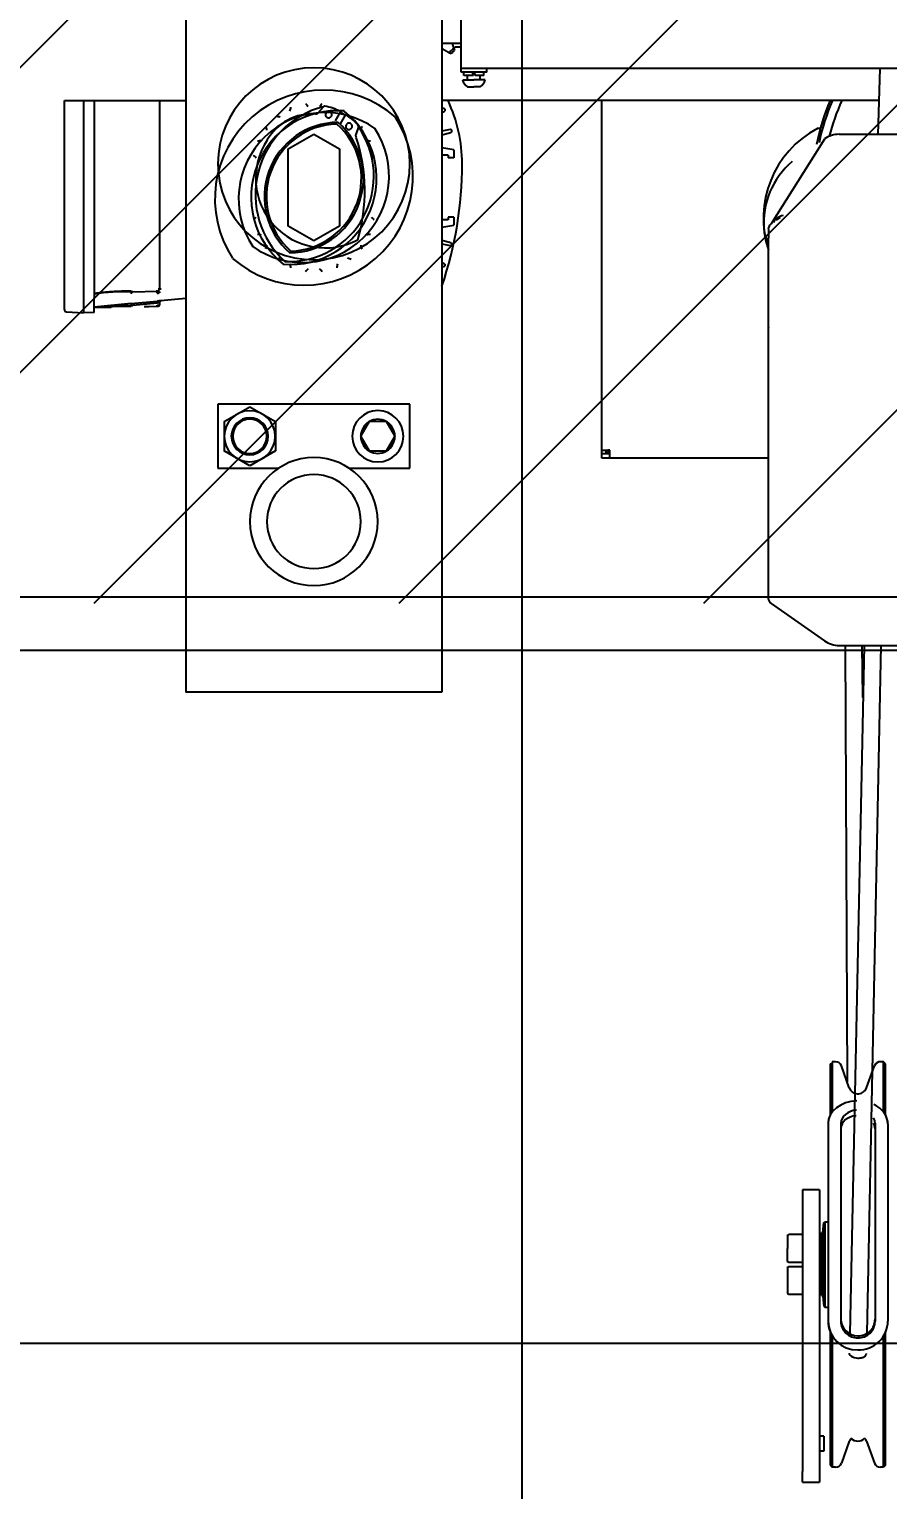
# Model space of a CAD drawing. Extents: x 220580 to 2027826, y -309201 to 71987.
# Drawn here: x 298610 to 299242, y -216207 to -215131 of the extents above; entities that cross this region are included whole.
import ezdxf

# ---------------------------------------------------------------- set-up
doc = ezdxf.new("R2010")
doc.units = 0
doc.linetypes.add('__DASH', pattern=[0.35, 0.25, -0.1])
doc.linetypes.add('DOTE', pattern=[2.42, 2, -0.2, 0.02, -0.2])
for name, color, linetype in [('A-AXIS-DOTE', 14, 'DOTE'), ('A-HATCH-1', 252, 'Continuous'), ('A-LIN-V', 9, 'Continuous'), ('EWHS5T6M-1', 7, 'Continuous'), ('EWHS5T6M-2', 7, 'Continuous'), ('EWHS5T6M-3', 7, 'Continuous'), ('FHSGH10105-主梁-06', 7, 'Continuous'), ('零件1^葫芦小车', 7, 'Continuous')]:
    doc.layers.add(name, color=color, linetype=linetype)
doc.styles.add('_TCH_DIM_T3', font='SIMPLEX', dxfattribs={"width": 0.705882, "bigfont": 'GBCBIG'})
doc.dimstyles.new('_TCH_ARCH&&100', dxfattribs={"dimtxt": 297.5, "dimasz": 100, "dimexe": 100, "dimexo": 100, "dimgap": 126.25, "dimtad": 1, "dimdec": 0, "dimzin": 0, "dimdsep": 46, "dimtxsty": '_TCH_DIM_T3', "dimblk": 'ARCHTICK', "dimcen": 0.09, "dimclrt": 7, "dimazin": 2, "dimtfac": 1, "dimtdec": 0, "dimtix": 1, "dimtmove": 2, "dimatfit": 3, "dimfxl": 0, "dimtolj": 1, "dimtzin": 0, "dimarcsym": 0})

# ---------------------------------------------------------------- blocks, each defined once
blk = doc.blocks.new('b234swerwr')
h = blk.add_hatch(color=4)
h.dxf.hatch_style = 1
edge = h.paths.add_edge_path()
edge.add_ellipse((-1568297.9, 576212.3), major_axis=(-945.6, 0), ratio=1, start_angle=428.9099, end_angle=430.7531, ccw=False)
edge.add_line((-1568638.2, 575330), (-1568643.1, 575322.5))
edge.add_line((-1568643.1, 575322.5), (-1568643.7, 575321.7))
edge.add_line((-1568643.7, 575321.7), (-1568643.7, 575321.7))
edge.add_spline(control_points=[(-1568643.7, 575321.7), (-1568644.8, 575319.9), (-1568645.9, 575318), (-1568649.9, 575311.2), (-1568652.6, 575306.1), (-1568657.4, 575296), (-1568659.5, 575291), (-1568662.3, 575283.9), (-1568663.1, 575281.6), (-1568664.6, 575277.2), (-1568665.3, 575275.1), (-1568666, 575272.8), (-1568666.1, 575272.5), (-1568666.9, 575269.9), (-1568667.4, 575268.1), (-1568668.3, 575264.7), (-1568668.7, 575263.1), (-1568669.8, 575258.7), (-1568670.6, 575256.2), (-1568672.8, 575251.1), (-1568674.1, 575248.6), (-1568677.2, 575243.8), (-1568679, 575241.5), (-1568683, 575237.3), (-1568685.1, 575235.4), (-1568689.7, 575231.9), (-1568692.1, 575230.4), (-1568697.1, 575227.8), (-1568699.7, 575226.8), (-1568704.8, 575225.1), (-1568707.4, 575224.6), (-1568712.4, 575223.8), (-1568714.9, 575223.6), (-1568718.8, 575223.6), (-1568720.4, 575223.7), (-1568723.4, 575224), (-1568725, 575224.2), (-1568728, 575224.8), (-1568729.5, 575225.1), (-1568732.5, 575226), (-1568733.9, 575226.5), (-1568736.8, 575227.6), (-1568738.2, 575228.2), (-1568740.9, 575229.6), (-1568742.2, 575230.4), (-1568744.9, 575232), (-1568746.1, 575232.9), (-1568748.6, 575234.8), (-1568749.8, 575235.8), (-1568752.1, 575238), (-1568753.2, 575239.1), (-1568755.3, 575241.5), (-1568756.3, 575242.7), (-1568758.2, 575245.4), (-1568759.1, 575246.7), (-1568760.8, 575249.6), (-1568761.6, 575251.1), (-1568763, 575254.2), (-1568763.6, 575255.8), (-1568764.7, 575259.1), (-1568765.2, 575260.7), (-1568765.9, 575264.2), (-1568766.2, 575265.9), (-1568766.6, 575269.5), (-1568766.7, 575271.3), (-1568766.7, 575275.6), (-1568766.5, 575278.4), (-1568765.8, 575282.9), (-1568765.5, 575284.4), (-1568764.6, 575287.5), (-1568764.1, 575289.1), (-1568763, 575292.2), (-1568762.3, 575293.7), (-1568760.8, 575296.7), (-1568759.9, 575298.2), (-1568758.1, 575301.1), (-1568757.2, 575302.4), (-1568755.1, 575305), (-1568754.1, 575306.2), (-1568749.3, 575311.2), (-1568745.4, 575315.3), (-1568737.6, 575323.4), (-1568733.7, 575327.9), (-1568726.3, 575337.1), (-1568722.8, 575341.8), (-1568716.2, 575351.7), (-1568713.1, 575356.8), (-1568707.3, 575367.2), (-1568704.6, 575372.6), (-1568699.9, 575383.1), (-1568697.9, 575388.3), (-1568696, 575393.6)], knot_values=[0, 0, 0, 0, 0.012094, 0.012094, 0.043169, 0.043169, 0.074245, 0.074245, 0.089782, 0.089782, 0.10532, 0.10532, 0.108005, 0.108005, 0.126597, 0.126597, 0.14519, 0.14519, 0.171955, 0.171955, 0.198721, 0.198721, 0.225486, 0.225486, 0.252251, 0.252251, 0.279017, 0.279017, 0.305782, 0.305782, 0.332547, 0.332547, 0.359313, 0.359313, 0.3769, 0.3769, 0.394487, 0.394487, 0.412074, 0.412074, 0.429662, 0.429662, 0.447249, 0.447249, 0.464836, 0.464836, 0.482423, 0.482423, 0.500011, 0.500011, 0.517598, 0.517598, 0.535185, 0.535185, 0.552772, 0.552772, 0.570359, 0.570359, 0.587947, 0.587947, 0.605534, 0.605534, 0.623121, 0.623121, 0.640708, 0.640708, 0.664579, 0.664579, 0.676514, 0.676514, 0.688449, 0.688449, 0.700384, 0.700384, 0.712319, 0.712319, 0.724254, 0.724254, 0.736189, 0.736189, 0.777684, 0.777684, 0.822741, 0.822741, 0.867798, 0.867798, 0.912855, 0.912855, 0.957912, 0.957912, 1, 1, 1, 1], degree=3, periodic=0)
edge.add_line((-1568696, 575393.6), (-1568697.4, 575392.6))
edge.add_ellipse((-1568886.5, 575458.9), major_axis=(200.3, 0), ratio=1, start_angle=340.6813, end_angle=351.3249)
edge.add_line((-1568688.4, 575428.6), (-1568690.1, 575427.4))
edge.add_spline(control_points=[(-1568690.1, 575427.4), (-1568690.1, 575427.3), (-1568690.1, 575427.3), (-1568690.2, 575427.3), (-1568690.2, 575427.3), (-1568690.2, 575427.3), (-1568690.3, 575427.4), (-1568690.3, 575427.4), (-1568690.3, 575427.5), (-1568690.3, 575427.5), (-1568690.3, 575427.6), (-1568690.3, 575427.6), (-1568690.3, 575427.7), (-1568690.3, 575427.8), (-1568690.3, 575427.9), (-1568690.3, 575428.1), (-1568690.3, 575428.3), (-1568690.3, 575428.5), (-1568690.3, 575428.6), (-1568690.2, 575428.9), (-1568690.2, 575429.2), (-1568690.1, 575429.4), (-1568690.1, 575429.7), (-1568690, 575429.9), (-1568689.9, 575430.1), (-1568689.8, 575430.2), (-1568689.8, 575430.3), (-1568689.7, 575430.4), (-1568689.7, 575430.4), (-1568689.7, 575430.5), (-1568689.6, 575430.5)], knot_values=[0, 0, 0, 0, 0.06223, 0.06223, 0.06223, 0.125059, 0.125059, 0.125059, 0.182556, 0.182556, 0.182556, 0.239933, 0.239933, 0.239933, 0.329747, 0.329747, 0.329747, 0.462371, 0.462371, 0.462371, 0.647003, 0.647003, 0.647003, 0.834607, 0.834607, 0.834607, 0.943556, 0.943556, 0.943556, 1, 1, 1, 1], degree=3, periodic=0)
edge.add_line((-1568689.6, 575430.5), (-1568688, 575431.8))
edge.add_ellipse((-1568886.5, 575458.9), major_axis=(200.3, 0), ratio=1, start_angle=352.2315, end_angle=362.5739)
edge.add_ellipse((-1568599.4, 575593.9), major_axis=(153.1, 0), ratio=1, start_angle=235.4035, end_angle=236.3361)
edge.add_ellipse((-1568599.4, 575593.9), major_axis=(153.1, 0), ratio=1, start_angle=236.3361, end_angle=236.3512)
edge.add_line((-1568684.2, 575466.4), (-1568684.2, 575467.6))
edge.add_line((-1568684.2, 575467.6), (-1568684.2, 575476.7))
edge.add_spline(control_points=[(-1568684.2, 575476.7), (-1568684.2, 575476.7), (-1568684.3, 575476.7), (-1568684.5, 575476.7), (-1568685, 575476.7), (-1568685.6, 575476.7), (-1568686.4, 575476.7), (-1568687.4, 575476.8), (-1568688.8, 575476.8), (-1568690.8, 575476.8), (-1568693.8, 575476.9), (-1568698, 575476.8), (-1568703.3, 575476.7), (-1568710, 575476.7), (-1568718.4, 575476.6), (-1568729.9, 575476.6), (-1568738.9, 575476.7), (-1568744.1, 575476.8), (-1568746.4, 575476.9), (-1568747.6, 575476.9), (-1568748.5, 575477), (-1568750.1, 575477), (-1568750.4, 575477), (-1568750.6, 575476.9)], knot_values=[0, 0, 0, 0, 0.023008, 0.046985, 0.071916, 0.097784, 0.124572, 0.144341, 0.171112, 0.217444, 0.250912, 0.29895, 0.377038, 0.419517, 0.501427, 0.62005, 0.748963, 0.803749, 0.842652, 0.866405, 0.874501, 0.907064, 1, 1, 1, 1], degree=3, periodic=0)
edge.add_spline(control_points=[(-1568750.6, 575476.9), (-1568750.7, 575476), (-1568750.8, 575475), (-1568751.4, 575469.9), (-1568752.2, 575465.7), (-1568754.6, 575455.7), (-1568756.6, 575449.9), (-1568761.7, 575438.5), (-1568764.8, 575433), (-1568772, 575422.7), (-1568776, 575417.9), (-1568784.8, 575409.2), (-1568789.5, 575405.3), (-1568800.3, 575397.9), (-1568806.5, 575393.6), (-1568817.6, 575386), (-1568822.4, 575382.2), (-1568831.3, 575374.2), (-1568835.3, 575370), (-1568842.9, 575361.2), (-1568846.4, 575356.6), (-1568853, 575346.8), (-1568856, 575341.6), (-1568861.3, 575331), (-1568863.6, 575325.6), (-1568866.2, 575318.1), (-1568866.8, 575316.4), (-1568867.8, 575312.9), (-1568868.4, 575311.2), (-1568869.3, 575307.5), (-1568869.8, 575305.7), (-1568870.6, 575302), (-1568871, 575300.1), (-1568871.7, 575296.2), (-1568872, 575294.2), (-1568872.5, 575290.2), (-1568872.8, 575288.1), (-1568873.3, 575281.9), (-1568873.5, 575277.6), (-1568873.5, 575269.9), (-1568873.4, 575266.4), (-1568872.9, 575259.1), (-1568872.5, 575255.3), (-1568871.2, 575247.3), (-1568870.4, 575243.1), (-1568868.3, 575234.6), (-1568867, 575230.2), (-1568863.8, 575221.2), (-1568861.9, 575216.7), (-1568857.5, 575207.6), (-1568855.1, 575203), (-1568849.5, 575194), (-1568846.4, 575189.6), (-1568839.5, 575180.9), (-1568835.8, 575176.8), (-1568827.8, 575168.9), (-1568823.6, 575165.1), (-1568814.6, 575158.1), (-1568809.9, 575154.9), (-1568800.2, 575149.1), (-1568795.3, 575146.5), (-1568785.1, 575141.9), (-1568780, 575139.9), (-1568769.7, 575136.7), (-1568764.6, 575135.4), (-1568754.5, 575133.4), (-1568749.5, 575132.7), (-1568739.8, 575131.8), (-1568735, 575131.7), (-1568725.9, 575131.8), (-1568721.4, 575132), (-1568710.8, 575133.2), (-1568704.3, 575134.4), (-1568691.4, 575137.9), (-1568684.9, 575140.2), (-1568672.4, 575146), (-1568666.3, 575149.5), (-1568654.6, 575157.6), (-1568649.1, 575162.1), (-1568638.9, 575172.2), (-1568634.2, 575177.7), (-1568625.9, 575189.5), (-1568622.3, 575195.7), (-1568616.2, 575208.7), (-1568613.7, 575215.5), (-1568610, 575229.1), (-1568608.7, 575236), (-1568607.6, 575247.7), (-1568607.5, 575252.5), (-1568607.7, 575261.9), (-1568608.1, 575266.5), (-1568608.8, 575271.7), (-1568608.9, 575272.6), (-1568609.3, 575275.9), (-1568609.6, 575278.5), (-1568610, 575283.3), (-1568610.2, 575285.5), (-1568610.5, 575291.8), (-1568610.6, 575295.5), (-1568610.6, 575302.3), (-1568610.6, 575305.6), (-1568610.3, 575312.2), (-1568610, 575315.7), (-1568609.6, 575319.5)], knot_values=[0, 0, 0, 0, 0.005894, 0.005894, 0.030053, 0.030053, 0.064391, 0.064391, 0.098729, 0.098729, 0.133067, 0.133067, 0.167406, 0.167406, 0.20826, 0.20826, 0.244777, 0.244777, 0.281295, 0.281295, 0.317812, 0.317812, 0.354329, 0.354329, 0.387959, 0.387959, 0.397632, 0.397632, 0.407305, 0.407305, 0.416978, 0.416978, 0.426651, 0.426651, 0.436324, 0.436324, 0.445997, 0.445997, 0.465343, 0.465343, 0.479597, 0.479597, 0.493851, 0.493851, 0.508105, 0.508105, 0.522359, 0.522359, 0.536613, 0.536613, 0.550867, 0.550867, 0.565121, 0.565121, 0.579374, 0.579374, 0.593628, 0.593628, 0.607882, 0.607882, 0.622136, 0.622136, 0.63639, 0.63639, 0.650644, 0.650644, 0.664898, 0.664898, 0.679151, 0.679151, 0.693405, 0.693405, 0.715098, 0.715098, 0.73679, 0.73679, 0.758483, 0.758483, 0.780175, 0.780175, 0.801868, 0.801868, 0.82356, 0.82356, 0.845252, 0.845252, 0.866945, 0.866945, 0.882014, 0.882014, 0.897082, 0.897082, 0.899258, 0.899258, 0.911851, 0.911851, 0.924444, 0.924444, 0.949629, 0.949629, 0.974815, 0.974815, 1, 1, 1, 1], degree=3, periodic=0)
h.paths.add_polyline_path([(-1568643.7, 575321.7), (-1568643.1, 575322.5), (-1568643.1, 575321.7), (-1568643.7, 575321.7)], flags=16)
at = {"layer": 'A-HATCH-1'}
h = blk.add_hatch(dxfattribs=at)
h.set_pattern_fill('ANSI31', color=4, scale=100)
h.set_pattern_definition([(45, (174105, -2000), (-112.253202, 112.253202), [])])
h.paths.add_polyline_path([(-1570355.4, 576982.5), (-1562570.6, 576982.5), (-1562570.6, 576107.5), (-1570355.4, 576107.5)])
at = {"color": 4}
for p, q in [((-1569417.9, 576477.5), (-1569328.5, 576477.5)), ((-1568853.9, 575768.1), (-1568852.4, 575768.1)), ((-1568834.2, 575746.2), (-1568832.8, 575746.2)), ((-1568859.4, 575644), (-1568858.7, 575651.1)), ((-1568858.7, 575651.1), (-1568857.9, 575651.8)), ((-1568860.2, 575643.2), (-1568861.8, 575643.2)), ((-1568860.2, 575597.6), (-1568859.4, 575596.8)), ((-1568859.4, 575596.8), (-1568858.7, 575589.8)), ((-1568858.7, 575589.8), (-1568857.9, 575589))]:
    blk.add_line(p, q, dxfattribs=at)
at = {"layer": 'EWHS5T6M-1', "color": 4, "linetype": 'Continuous'}
for p, q in [((-1569417.9, 576332.3), (-1569417.9, 576477.5)), ((-1569417.9, 576332.3), (-1569417.9, 576477.5)), ((-1569403.8, 576477.5), (-1569403.8, 576332.3)), ((-1569395.9, 576477.5), (-1569395.9, 576332.3)), ((-1569348, 576477.5), (-1569348, 576338.7)), ((-1569328.5, 576477.5), (-1569328.5, 576041.8)), ((-1569139.9, 576477.5), (-1569139.9, 576041.8)), ((-1569139, 576471.6), (-1569139.9, 576471.2)), ((-1569022.1, 576220.1), (-1569022.1, 576477.5)), ((-1569022.1, 576214.2), (-1569022.1, 576477.5)), ((-1569139.9, 576468.8), (-1569138.2, 576469.6)), ((-1569253.1, 576441.9), (-1569234.2, 576452.7)), ((-1569234.2, 576452.7), (-1569215.4, 576441.9)), ((-1569133.8, 576456.2), (-1569139.9, 576454.9)), ((-1569139.9, 576452.3), (-1569133.3, 576454.1)), ((-1568861.3, 576457.1), (-1568863.4, 576457.1)), ((-1569253.1, 576385.1), (-1569253.1, 576441.9)), ((-1569215.4, 576441.9), (-1569215.4, 576385.1)), ((-1569131.2, 576441.2), (-1569139.9, 576442.8)), ((-1569131.2, 576441.2), (-1569131.2, 576435.3)), ((-1569135.2, 576437.3), (-1569139.9, 576437.3)), ((-1569135.2, 576437.3), (-1569135.2, 576435.3)), ((-1569131.2, 576435.3), (-1569135.2, 576435.3)), ((-1569135.2, 576389.6), (-1569139.9, 576389.6)), ((-1569139.9, 576384.2), (-1569131.2, 576385.7)), ((-1569131.2, 576391.6), (-1569135.2, 576391.6)), ((-1569135.2, 576391.6), (-1569135.2, 576389.6)), ((-1569131.2, 576391.6), (-1569131.2, 576385.7)), ((-1569234.2, 576374.2), (-1569253.1, 576385.1)), ((-1569215.4, 576385.1), (-1569234.2, 576374.2)), ((-1569133.3, 576372.9), (-1569139.9, 576374.6)), ((-1569139.9, 576372), (-1569133.8, 576370.7)), ((-1569138.2, 576357.4), (-1569139.9, 576358.2)), ((-1569139.9, 576355.7), (-1569139, 576355.3)), ((-1569417.9, 576323.6), (-1569417.9, 576332.3)), ((-1569417.9, 576323.6), (-1569417.9, 576332.3)), ((-1569403.8, 576332.3), (-1569403.8, 576321.3)), ((-1569395.9, 576321.5), (-1569395.9, 576332.3)), ((-1569367.5, 576336.8), (-1569368.7, 576336.8)), ((-1569367.5, 576336.8), (-1569349.5, 576337.1)), ((-1569348, 576338.7), (-1569348.8, 576338.7)), ((-1569328.5, 576331.9), (-1569347.2, 576330.1)), ((-1569328.5, 576331.9), (-1569347.2, 576330.1)), ((-1569139.9, 576340.9), (-1569139.9, 576041.8)), ((-1569416.4, 576322), (-1569403.8, 576321.3)), ((-1569416.4, 576322), (-1569403.8, 576321.3)), ((-1569416.4, 576322), (-1569403.8, 576321.3)), ((-1569416.4, 576322), (-1569403.8, 576321.3)), ((-1569395.9, 576321.5), (-1569403.8, 576321.3)), ((-1569395.9, 576321.5), (-1569403.8, 576321.3)), ((-1569395.9, 576321.5), (-1569403.8, 576321.3)), ((-1569395.9, 576321.5), (-1569403.8, 576321.3)), ((-1569403.8, 576321.3), (-1569403.8, 576321.3)), ((-1569403.8, 576321.3), (-1569403.8, 576321.3)), ((-1569395.9, 576325.4), (-1569368.8, 576328)), ((-1569368.8, 576328), (-1569395.9, 576325.4)), ((-1569395.9, 576325.4), (-1569368.8, 576328)), ((-1569368.8, 576328), (-1569395.9, 576325.4)), ((-1569368.7, 576326.5), (-1569395.9, 576325.3)), ((-1569368.7, 576325.8), (-1569395.9, 576325.3)), ((-1569395.9, 576325.3), (-1569383.6, 576325.5)), ((-1569395.9, 576321.5), (-1569395.9, 576325.4)), ((-1569395.9, 576321.5), (-1569395.9, 576321.5)), ((-1569395.9, 576321.5), (-1569395.9, 576321.5)), ((-1569368.8, 576328), (-1569349.7, 576329.9)), ((-1569368.8, 576328), (-1569349.7, 576329.9)), ((-1569368.7, 576326.5), (-1569367.5, 576326.6)), ((-1569349.5, 576328.4), (-1569367.5, 576326.6)), ((-1569359.2, 576325.9), (-1569355.8, 576326)), ((-1569359, 576325.9), (-1569349.5, 576326.1)), ((-1569358.9, 576325.9), (-1569355.8, 576326)), ((-1569349.5, 576326.1), (-1569348.8, 576326.1)), ((-1569348.8, 576326.1), (-1569349.5, 576326.1)), ((-1569348.8, 576326.1), (-1569348.8, 576326.1)), ((-1569348, 576328.6), (-1569348, 576326.9)), ((-1569347.2, 576330.1), (-1569346.6, 576330.2)), ((-1569347.2, 576330.1), (-1569346.6, 576330.2)), ((-1569346.6, 576330.2), (-1569346.6, 576330.2)), ((-1569346.6, 576330.2), (-1569346.6, 576330.2)), ((-1569022.1, 576220.1), (-1569017.8, 576220.1)), ((-1569022.1, 576217.4), (-1569022.1, 576220.1)), ((-1569018.9, 576217.4), (-1569022.1, 576217.4)), ((-1569022.1, 576214.2), (-1569022.1, 576217.4)), ((-1569016.2, 576217.4), (-1569022.1, 576217.4)), ((-1569016.2, 576214.2), (-1569022.1, 576214.2)), ((-1568899.5, 576214.2), (-1569022.1, 576214.2)), ((-1569018.9, 576217.4), (-1569018.9, 576220.1)), ((-1569017.8, 576218.5), (-1569016.2, 576220.1)), ((-1569016.2, 576220.1), (-1569017.8, 576220.1)), ((-1569017.8, 576218.5), (-1569016.2, 576220.1)), ((-1569016.2, 576218.5), (-1569016.2, 576220.1)), ((-1569016.2, 576214.2), (-1569016.2, 576218.5)), ((-1568899.5, 576214.2), (-1569016.2, 576214.2))]:
    blk.add_line(p, q, dxfattribs=at)
for centre, radius, start, end in [((-1569138.6, 576470.6), 1.1, 294, 111), ((-1569234.2, 576431), 109.2, 0, 25.2123), ((-1569234.2, 576431), 109.2, 0, 25.2123), ((-1568717.2, 576417.8), 149.3, 156.4218, 169.4409), ((-1568717.2, 576417.8), 147.7, 156.1555, 168.8159), ((-1568717.2, 576417.8), 141.4, 155.025, 166.3526), ((-1569133.6, 576455.1), 1.1, 285, 102), ((-1568828.1, 576390.7), 75.1, 117.9932, 198.107), ((-1569401.5, 576430.5), 276.5, 341.0864, 0.1016), ((-1569401.5, 576430.5), 276.5, 341.0864, 0.1016), ((-1568844.2, 576387.6), 58.7, 129.9308, 184.7331), ((-1568886.9, 576382.8), 10.2, 99.7951, 150.2049), ((-1568886.9, 576382.8), 9.43, 113.5764, 136.4236), ((-1568886.9, 576382.8), 15.7, 180, 216.8699), ((-1569133.6, 576371.8), 1.1, 258, 75), ((-1569138.6, 576356.4), 1.1, 249, 66), ((-1569371.8, 576172.2), 164.6, 88.9316, 98.4327), ((-1569349.7, 576339.3), 3.54, 270.8312, 315.6256), ((-1569349.6, 576338.7), 1.57, 271, 360), ((-1569360.6, 576337.5), 11.1, 357.9665, 2.0335), ((-1569349.6, 576338.7), 1.58, 271.1283, 323.2776), ((-1569349.6, 576338.7), 1.57, 323.406, 0), ((-1569347.3, 574900.5), 1438.1, 89.9717, 90.0283), ((-1569416.4, 576323.6), 1.57, 180, 267), ((-1569416.4, 576323.6), 1.57, 180, 267), ((-1569416.4, 576323.6), 1.57, 180, 267), ((-1569416.4, 576323.6), 1.57, 180, 267), ((-1569348.9, 576328.8), 19.9, 182.2919, 186.6359), ((-1569346.3, 576302.2), 27.9, 91.7594, 96.8764), ((-1569346.3, 576302.2), 27.9, 91.7594, 96.8764), ((-1569320.2, 576331.7), 29.6, 183.553, 186.5575), ((-1569347.5, 576317.8), 10.8, 94.3758, 101.0144), ((-1569360.8, 576326.5), 11.3, 358.0016, 1.9984), ((-1569348.8, 576326.9), 0.784, 270.847, 0.153), ((-1569348.8, 576326.9), 0.784, 270.8571, 0.1429), ((-1569346.4, 576328.6), 1.57, 95.5066, 179.9933), ((-1569346.4, 576328.6), 1.57, 95.5, 180), ((-1569281.4, 576230.3), 12.6, 0, 180), ((-1569281.4, 576230.3), 12.6, 180, 0), ((-1569234.2, 576167.5), 47.1, 90, 270), ((-1569234.2, 576167.5), 47.1, 270, 90), ((-1569234.2, 576167.5), 34.6, 90, 270), ((-1569234.2, 576167.5), 34.6, 270, 90)]:
    blk.add_arc(centre, radius, start, end, dxfattribs=at)
for points, degree, knots in [([(-1569395.9, 576335.5), (-1569395.5, 576335.6), (-1569395.1, 576335.7), (-1569392.7, 576336.1), (-1569388.6, 576336.5), (-1569384.5, 576336.9), (-1569379.1, 576337.2), (-1569374.1, 576337.4), (-1569368.7, 576337.5)], 2, [0.1931582, 0.1931582, 0.1931582, 0.25, 0.25, 0.5, 0.5, 0.75, 0.75, 1, 1, 1]), ([(-1569368.7, 576336.8), (-1569368.7, 576336.7), (-1569368.8, 576336.6), (-1569368.8, 576336), (-1569368.8, 576335.6), (-1569368.8, 576335.2)], 3, [0, 0, 0, 0, 0.5, 0.5, 1, 1, 1, 1]), ([(-1569349.7, 576335.7), (-1569349.7, 576336.1), (-1569349.7, 576336.4), (-1569349.6, 576336.9), (-1569349.6, 576337.1), (-1569349.5, 576337.1)], 3, [0, 0, 0, 0, 0.5, 0.5, 1, 1, 1, 1]), ([(-1569349.5, 576326.9), (-1569349.1, 576326.9), (-1569348.7, 576326.9), (-1569348.2, 576326.9), (-1569348, 576326.9), (-1569348, 576326.9)], 3, [0, 0, 0, 0, 0.5, 0.5, 1, 1, 1, 1]), ([(-1569348.3, 576328.5), (-1569348.3, 576328.9), (-1569348.2, 576329.3), (-1569347.8, 576329.9), (-1569347.5, 576330.1), (-1569347.2, 576330.1)], 3, [0, 0, 0, 0, 0.497, 0.497, 1, 1, 1, 1]), ([(-1569018.9, 576217.4), (-1569018.9, 576217.6), (-1569018.8, 576217.8), (-1569018.4, 576218.1), (-1569018.1, 576218.3), (-1569017.8, 576218.5)], 3, [0, 0, 0, 0, 0.5, 0.5, 1, 1, 1, 1]), ([(-1569017.8, 576218.5), (-1569018, 576218.2), (-1569018.2, 576217.9), (-1569018.5, 576217.5), (-1569018.7, 576217.4), (-1569018.9, 576217.4)], 3, [0, 0, 0, 0, 0.5, 0.5, 1, 1, 1, 1])]:
    blk.add_open_spline(points, degree=degree, knots=knots, dxfattribs=at)
at = {"layer": 'EWHS5T6M-2', "color": 4, "linetype": 'Continuous'}
for p, q in [((-1568853.9, 575768.1), (-1568853.9, 575730.3)), ((-1568853.9, 575768.1), (-1568853.9, 575730.3)), ((-1568850.1, 575769.7), (-1568852.4, 575769.7)), ((-1568852.4, 575769.7), (-1568852.4, 575732.7)), ((-1568850.1, 575769.7), (-1568852.4, 575769.7)), ((-1568852.4, 575769.7), (-1568852.4, 575768.1)), ((-1568839.9, 575750.6), (-1568845.7, 575766.6)), ((-1568839.9, 575750.6), (-1568845.7, 575766.6)), ((-1568827.2, 575750.6), (-1568821.3, 575766.6)), ((-1568814.7, 575769.7), (-1568816.9, 575769.7)), ((-1568814.7, 575769.7), (-1568816.9, 575769.7)), ((-1568814.7, 575732.7), (-1568814.7, 575769.7)), ((-1568813.1, 575768.1), (-1568814.7, 575769.7)), ((-1568813.1, 575768.1), (-1568814.7, 575769.7)), ((-1568813.1, 575730.3), (-1568813.1, 575768.1)), ((-1568813.1, 575730.3), (-1568813.1, 575768.1)), ((-1568855.5, 575724), (-1568855.5, 575655.3)), ((-1568855.5, 575724), (-1568855.5, 575655.3)), ((-1568846.1, 575724.4), (-1568846.1, 575655.4)), ((-1568820.9, 575724.4), (-1568820.9, 575655.4)), ((-1568811.5, 575724), (-1568811.5, 575655.3)), ((-1568811.5, 575724), (-1568811.5, 575655.3)), ((-1568861.8, 575675.4), (-1568874.4, 575675.4)), ((-1568874.4, 575675.4), (-1568874.4, 575620.4)), ((-1568861.8, 575675.4), (-1568874.4, 575675.4)), ((-1568874.4, 575675.4), (-1568874.4, 575620.4)), ((-1568861.8, 575675.4), (-1568861.8, 575620.4)), ((-1568861.8, 575675.4), (-1568861.8, 575643.2)), ((-1568855.5, 575655.3), (-1568855.5, 575578.7)), ((-1568855.5, 575655.3), (-1568855.5, 575578.7)), ((-1568846.1, 575655.4), (-1568846.1, 575578.5)), ((-1568820.9, 575655.4), (-1568820.9, 575578.5)), ((-1568811.5, 575655.3), (-1568811.5, 575578.7)), ((-1568811.5, 575655.3), (-1568811.5, 575578.7)), ((-1568860.2, 575643.2), (-1568859.4, 575644)), ((-1568860.2, 575643.2), (-1568859.4, 575644)), ((-1568859.4, 575596.8), (-1568859.4, 575644)), ((-1568858.7, 575651.1), (-1568858.7, 575589.8)), ((-1568857.9, 575651.8), (-1568855.5, 575651.8)), ((-1568857.9, 575651.8), (-1568857.9, 575589)), ((-1568857.9, 575651.8), (-1568855.5, 575651.8)), ((-1568885.5, 575641.2), (-1568885.5, 575632.2)), ((-1568885.5, 575641.2), (-1568885.5, 575632.2)), ((-1568885.5, 575637.6), (-1568885.5, 575637.6)), ((-1568885.5, 575637.6), (-1568885.5, 575637.6)), ((-1568874.4, 575642.4), (-1568884.3, 575642.4)), ((-1568874.4, 575642.4), (-1568884.3, 575642.4)), ((-1568860.2, 575638.5), (-1568861.8, 575638.5)), ((-1568860.2, 575597.6), (-1568860.2, 575643.2)), ((-1568885.5, 575623.2), (-1568885.5, 575632.2)), ((-1568885.5, 575623.2), (-1568885.5, 575632.2)), ((-1568884.3, 575622), (-1568874.4, 575622)), ((-1568884.3, 575622), (-1568874.4, 575622)), ((-1568861.8, 575625.9), (-1568860.2, 575625.9)), ((-1568885.5, 575617.6), (-1568885.5, 575599.7)), ((-1568885.5, 575617.6), (-1568885.5, 575599.7)), ((-1568874.4, 575618.8), (-1568884.3, 575618.8)), ((-1568874.4, 575618.8), (-1568884.3, 575618.8)), ((-1568874.4, 575620.4), (-1568874.4, 575475.5)), ((-1568874.4, 575620.4), (-1568874.4, 575475.5)), ((-1568861.8, 575620.4), (-1568861.8, 575475.5)), ((-1568860.2, 575614.9), (-1568861.8, 575614.9)), ((-1568860.2, 575602.3), (-1568861.8, 575602.3)), ((-1568861.8, 575602.3), (-1568861.8, 575493.9)), ((-1568860.2, 575602.3), (-1568861.8, 575602.3)), ((-1568860.2, 575597.6), (-1568860.2, 575602.3)), ((-1568874.4, 575598.4), (-1568884.3, 575598.4)), ((-1568874.4, 575598.4), (-1568884.3, 575598.4)), ((-1568857.9, 575589), (-1568855.5, 575589)), ((-1568857.9, 575589), (-1568855.5, 575589)), ((-1568853.9, 575570.8), (-1568853.9, 575472.7)), ((-1568853.9, 575570.8), (-1568853.9, 575472.7)), ((-1568813.1, 575472.7), (-1568813.1, 575570.8)), ((-1568813.1, 575472.7), (-1568813.1, 575570.8)), ((-1568852.4, 575567.8), (-1568852.4, 575471.1)), ((-1568814.7, 575471.1), (-1568814.7, 575567.8)), ((-1568858.7, 575493.9), (-1568861.8, 575493.9)), ((-1568858.7, 575493.9), (-1568861.8, 575493.9)), ((-1568858.7, 575493.9), (-1568858.7, 575482.9)), ((-1568858.7, 575493.9), (-1568858.7, 575482.9)), ((-1568858.7, 575482.9), (-1568861.8, 575482.9)), ((-1568861.8, 575482.9), (-1568861.8, 575475.5)), ((-1568858.7, 575482.9), (-1568861.8, 575482.9)), ((-1568839.9, 575490.2), (-1568845.7, 575474.2)), ((-1568839.9, 575490.2), (-1568845.7, 575474.2)), ((-1568827.2, 575490.2), (-1568821.3, 575474.2)), ((-1568827.2, 575490.2), (-1568821.3, 575474.2)), ((-1568874.4, 575475.5), (-1568874.4, 575468)), ((-1568874.4, 575475.5), (-1568874.4, 575468)), ((-1568861.8, 575475.5), (-1568861.8, 575468)), ((-1568861.8, 575475.5), (-1568861.8, 575468)), ((-1568853.9, 575472.7), (-1568852.4, 575471.1)), ((-1568853.9, 575472.7), (-1568852.4, 575471.1)), ((-1568850.1, 575471.1), (-1568852.4, 575471.1)), ((-1568850.1, 575471.1), (-1568852.4, 575471.1)), ((-1568814.7, 575471.1), (-1568816.9, 575471.1)), ((-1568814.7, 575471.1), (-1568816.9, 575471.1)), ((-1568813.1, 575472.7), (-1568814.7, 575471.1)), ((-1568813.1, 575472.7), (-1568814.7, 575471.1)), ((-1568874.4, 575460.1), (-1568874.4, 575468)), ((-1568874.4, 575460.1), (-1568874.4, 575468)), ((-1568861.8, 575468), (-1568861.8, 575460.1)), ((-1568861.8, 575468), (-1568861.8, 575460.1)), ((-1568874.4, 575460.1), (-1568861.8, 575460.1)), ((-1568874.4, 575460.1), (-1568861.8, 575460.1))]:
    blk.add_line(p, q, dxfattribs=at)
for centre, radius, start, end in [((-1568850.1, 575765), 4.71, 20, 90), ((-1568850.1, 575765), 4.71, 20, 90), ((-1568816.9, 575765), 4.71, 90, 160), ((-1568816.9, 575765), 4.71, 90, 148.6539), ((-1568833.5, 575752.9), 6.76, 200, 264.2387), ((-1568833.5, 575752.9), 6.76, 200, 264.2387), ((-1568833.5, 575752.9), 6.76, 275.7613, 340), ((-1568884.3, 575641.2), 1.26, 90, 180), ((-1568884.3, 575641.2), 1.26, 90, 180), ((-1568884.3, 575623.2), 1.26, 180, 270), ((-1568884.3, 575623.2), 1.26, 180, 270), ((-1568884.3, 575617.6), 1.26, 90, 180), ((-1568884.3, 575617.6), 1.26, 90, 180), ((-1568884.3, 575599.7), 1.26, 180, 270), ((-1568884.3, 575599.7), 1.26, 180, 270), ((-1568833.5, 575487.9), 6.76, 136.321, 160), ((-1568833.5, 575487.9), 6.76, 136.321, 160), ((-1568833.5, 575487.9), 6.76, 20, 43.2475), ((-1568833.5, 575487.9), 6.76, 20, 43.2475), ((-1568850.1, 575475.8), 4.71, 270, 340), ((-1568850.1, 575475.8), 4.71, 270, 340), ((-1568816.9, 575475.8), 4.71, 200, 270), ((-1568816.9, 575475.8), 4.71, 200, 270)]:
    blk.add_arc(centre, radius, start, end, dxfattribs=at)
for centre, major_axis, ratio, start_param, end_param in [((-1568833.5, 575724), (-22, 0), 0.766044, 4.750321, 6.283185), ((-1568833.5, 575724), (-22, 0), 0.766044, 5.902934, 6.283185), ((-1568833.5, 575724.4), (-12.6, 0), 0.766044, 4.794698, 6.283185), ((-1568833.5, 575720.4), (-12.6, 0), 0.766044, 4.819633, 6.283185), ((-1568833.5, 575724), (-22, 0), 0.766044, 3.141593, 4.150051), ((-1568833.5, 575724), (-22, 0), 0.766044, 3.141593, 3.521844), ((-1568833.5, 575720.4), (-12.6, 0), 0.766044, 3.141593, 3.590007), ((-1568833.5, 575724.4), (-12.6, 0), 0.766044, 3.141593, 3.568788), ((-1568833.5, 575578.7), (-22, 0), 0.965926, 0, 1.570796), ((-1568833.5, 575578.7), (-22, 0), 0.965926, 0, 0.380251), ((-1568833.5, 575580.1), (-12.6, 0), 0.965926, 0, 1.570796), ((-1568833.5, 575580.1), (-12.6, 0), 0.965926, 1.570796, 3.141593), ((-1568833.5, 575578.7), (-22, 0), 0.965926, 1.570796, 3.141593), ((-1568833.5, 575578.7), (-22, 0), 0.965926, 2.761341, 3.141593), ((-1568833.5, 575578.5), (-12.6, 0), 0.965926, 6.283185, 7.853982), ((-1568833.5, 575578.5), (-12.6, 0), 0.965926, 1.570796, 3.141593)]:
    blk.add_ellipse(centre, major_axis=major_axis, ratio=ratio, start_param=start_param, end_param=end_param, dxfattribs=at)
blk.add_open_spline([(-1568750.6, 575476.9), (-1568750.7, 575476), (-1568750.8, 575475), (-1568751.4, 575469.9), (-1568752.2, 575465.7), (-1568754.6, 575455.7), (-1568756.6, 575449.9), (-1568761.7, 575438.5), (-1568764.8, 575433), (-1568772, 575422.7), (-1568776, 575417.9), (-1568784.8, 575409.2), (-1568789.5, 575405.3), (-1568800.3, 575397.9), (-1568806.5, 575393.6), (-1568817.6, 575386), (-1568822.4, 575382.2), (-1568831.3, 575374.2), (-1568835.3, 575370), (-1568842.9, 575361.2), (-1568846.4, 575356.6), (-1568853, 575346.8), (-1568856, 575341.6), (-1568861.3, 575331), (-1568863.6, 575325.6), (-1568866.2, 575318.1), (-1568866.8, 575316.4), (-1568867.8, 575312.9), (-1568868.4, 575311.2), (-1568869.3, 575307.5), (-1568869.8, 575305.7), (-1568870.6, 575302), (-1568871, 575300.1), (-1568871.7, 575296.2), (-1568872, 575294.2), (-1568872.5, 575290.2), (-1568872.8, 575288.1), (-1568873.3, 575281.9), (-1568873.5, 575277.6), (-1568873.5, 575269.9), (-1568873.4, 575266.4), (-1568872.9, 575259.1), (-1568872.5, 575255.3), (-1568871.2, 575247.3), (-1568870.4, 575243.1), (-1568868.3, 575234.6), (-1568867, 575230.2), (-1568863.8, 575221.2), (-1568861.9, 575216.7), (-1568857.5, 575207.6), (-1568855.1, 575203), (-1568849.5, 575194), (-1568846.4, 575189.6), (-1568839.5, 575180.9), (-1568835.8, 575176.8), (-1568827.8, 575168.9), (-1568823.6, 575165.1), (-1568814.6, 575158.1), (-1568809.9, 575154.9), (-1568800.2, 575149.1), (-1568795.3, 575146.5), (-1568785.1, 575141.9), (-1568780, 575139.9), (-1568769.7, 575136.7), (-1568764.6, 575135.4), (-1568754.5, 575133.4), (-1568749.5, 575132.7), (-1568739.8, 575131.8), (-1568735, 575131.7), (-1568725.9, 575131.8), (-1568721.4, 575132), (-1568710.8, 575133.2), (-1568704.3, 575134.4), (-1568691.4, 575137.9), (-1568684.9, 575140.2), (-1568672.4, 575146), (-1568666.3, 575149.5), (-1568654.6, 575157.6), (-1568649.1, 575162.1), (-1568638.9, 575172.2), (-1568634.2, 575177.7), (-1568625.9, 575189.5), (-1568622.3, 575195.7), (-1568616.2, 575208.7), (-1568613.7, 575215.5), (-1568610, 575229.1), (-1568608.7, 575236), (-1568607.6, 575247.7), (-1568607.5, 575252.5), (-1568607.7, 575261.9), (-1568608.1, 575266.5), (-1568608.8, 575271.7), (-1568608.9, 575272.6), (-1568609.3, 575275.9), (-1568609.6, 575278.5), (-1568610, 575283.3), (-1568610.2, 575285.5), (-1568610.5, 575291.8), (-1568610.6, 575295.5), (-1568610.6, 575302.3), (-1568610.6, 575305.6), (-1568610.3, 575312.2), (-1568610, 575315.7), (-1568609.6, 575319.5)], degree=3, knots=[0, 0, 0, 0, 0.005894, 0.005894, 0.030053, 0.030053, 0.064391, 0.064391, 0.098729, 0.098729, 0.133067, 0.133067, 0.167406, 0.167406, 0.20826, 0.20826, 0.244777, 0.244777, 0.281295, 0.281295, 0.317812, 0.317812, 0.354329, 0.354329, 0.387959, 0.387959, 0.397632, 0.397632, 0.407305, 0.407305, 0.416978, 0.416978, 0.426651, 0.426651, 0.436324, 0.436324, 0.445997, 0.445997, 0.465343, 0.465343, 0.479597, 0.479597, 0.493851, 0.493851, 0.508105, 0.508105, 0.522359, 0.522359, 0.536613, 0.536613, 0.550867, 0.550867, 0.565121, 0.565121, 0.579374, 0.579374, 0.593628, 0.593628, 0.607882, 0.607882, 0.622136, 0.622136, 0.63639, 0.63639, 0.650644, 0.650644, 0.664898, 0.664898, 0.679151, 0.679151, 0.693405, 0.693405, 0.715098, 0.715098, 0.73679, 0.73679, 0.758483, 0.758483, 0.780175, 0.780175, 0.801868, 0.801868, 0.82356, 0.82356, 0.845252, 0.845252, 0.866945, 0.866945, 0.882014, 0.882014, 0.897082, 0.897082, 0.899258, 0.899258, 0.911851, 0.911851, 0.924444, 0.924444, 0.949629, 0.949629, 0.974815, 0.974815, 1, 1, 1, 1], dxfattribs=at)
blk.add_open_spline([(-1568750.6, 575476.9), (-1568750.7, 575476), (-1568750.8, 575475), (-1568751.4, 575469.9), (-1568752.2, 575465.7), (-1568754.6, 575455.7), (-1568756.6, 575449.9), (-1568761.7, 575438.5), (-1568764.8, 575433), (-1568772, 575422.7), (-1568776, 575417.9), (-1568784.8, 575409.2), (-1568789.5, 575405.3), (-1568800.3, 575397.9), (-1568806.5, 575393.6), (-1568817.6, 575386), (-1568822.4, 575382.2), (-1568831.3, 575374.2), (-1568835.3, 575370), (-1568842.9, 575361.2), (-1568846.4, 575356.6), (-1568853, 575346.8), (-1568856, 575341.6), (-1568861.3, 575331), (-1568863.6, 575325.6), (-1568866.2, 575318.1), (-1568866.8, 575316.4), (-1568867.8, 575312.9), (-1568868.4, 575311.2), (-1568869.3, 575307.5), (-1568869.8, 575305.7), (-1568870.6, 575302), (-1568871, 575300.1), (-1568871.7, 575296.2), (-1568872, 575294.2), (-1568872.5, 575290.2), (-1568872.8, 575288.1), (-1568873.3, 575281.9), (-1568873.5, 575277.6), (-1568873.5, 575269.9), (-1568873.4, 575266.4), (-1568872.9, 575259.1), (-1568872.5, 575255.3), (-1568871.2, 575247.3), (-1568870.4, 575243.1), (-1568868.3, 575234.6), (-1568867, 575230.2), (-1568863.8, 575221.2), (-1568861.9, 575216.7), (-1568857.5, 575207.6), (-1568855.1, 575203), (-1568849.5, 575194), (-1568846.4, 575189.6), (-1568839.5, 575180.9), (-1568835.8, 575176.8), (-1568827.8, 575168.9), (-1568823.6, 575165.1), (-1568814.6, 575158.1), (-1568809.9, 575154.9), (-1568800.2, 575149.1), (-1568795.3, 575146.5), (-1568785.1, 575141.9), (-1568780, 575139.9), (-1568769.7, 575136.7), (-1568764.6, 575135.4), (-1568754.5, 575133.4), (-1568749.5, 575132.7), (-1568739.8, 575131.8), (-1568735, 575131.7), (-1568725.9, 575131.8), (-1568721.4, 575132), (-1568710.8, 575133.2), (-1568704.3, 575134.4), (-1568691.4, 575137.9), (-1568684.9, 575140.2), (-1568672.4, 575146), (-1568666.3, 575149.5), (-1568654.6, 575157.6), (-1568649.1, 575162.1), (-1568638.9, 575172.2), (-1568634.2, 575177.7), (-1568625.9, 575189.5), (-1568622.3, 575195.7), (-1568616.2, 575208.7), (-1568613.7, 575215.5), (-1568610, 575229.1), (-1568608.7, 575236), (-1568607.6, 575247.7), (-1568607.5, 575252.5), (-1568607.7, 575261.9), (-1568608.1, 575266.5), (-1568608.8, 575271.7), (-1568608.9, 575272.6), (-1568609.3, 575275.9), (-1568609.6, 575278.5), (-1568610, 575283.3), (-1568610.2, 575285.5), (-1568610.5, 575291.8), (-1568610.6, 575295.5), (-1568610.6, 575302.3), (-1568610.6, 575305.6), (-1568610.3, 575312.2), (-1568610, 575315.7), (-1568609.6, 575319.5)], degree=3, knots=[0, 0, 0, 0, 0.005894, 0.005894, 0.030053, 0.030053, 0.064391, 0.064391, 0.098729, 0.098729, 0.133067, 0.133067, 0.167406, 0.167406, 0.20826, 0.20826, 0.244777, 0.244777, 0.281295, 0.281295, 0.317812, 0.317812, 0.354329, 0.354329, 0.387959, 0.387959, 0.397632, 0.397632, 0.407305, 0.407305, 0.416978, 0.416978, 0.426651, 0.426651, 0.436324, 0.436324, 0.445997, 0.445997, 0.465343, 0.465343, 0.479597, 0.479597, 0.493851, 0.493851, 0.508105, 0.508105, 0.522359, 0.522359, 0.536613, 0.536613, 0.550867, 0.550867, 0.565121, 0.565121, 0.579374, 0.579374, 0.593628, 0.593628, 0.607882, 0.607882, 0.622136, 0.622136, 0.63639, 0.63639, 0.650644, 0.650644, 0.664898, 0.664898, 0.679151, 0.679151, 0.693405, 0.693405, 0.715098, 0.715098, 0.73679, 0.73679, 0.758483, 0.758483, 0.780175, 0.780175, 0.801868, 0.801868, 0.82356, 0.82356, 0.845252, 0.845252, 0.866945, 0.866945, 0.882014, 0.882014, 0.897082, 0.897082, 0.899258, 0.899258, 0.911851, 0.911851, 0.924444, 0.924444, 0.949629, 0.949629, 0.974815, 0.974815, 1, 1, 1, 1], dxfattribs=at)
at = {"layer": 'EWHS5T6M-3', "color": 4, "linetype": 'Continuous'}
for p, q in [((-1569328.5, 576563.9), (-1569328.5, 576041.8)), ((-1569328.5, 576563.9), (-1569328.5, 576477.5)), ((-1569139.9, 576542.9), (-1569139.9, 576519.9)), ((-1569125.8, 576501.1), (-1569125.8, 576542.7)), ((-1569139.9, 576519.9), (-1569139.9, 576041.8)), ((-1569139.9, 576519.9), (-1569125.8, 576519.9)), ((-1569130.5, 576514.5), (-1569131, 576516.2)), ((-1569134.7, 576513), (-1569133.1, 576512.3)), ((-1568211.2, 576501.1), (-1569125.8, 576501.1)), ((-1569125.8, 576498.5), (-1569125.8, 576501.1)), ((-1569106.9, 576498.5), (-1569125.8, 576498.5)), ((-1569123.7, 576496), (-1569123.7, 576498.5)), ((-1569116.7, 576496), (-1569123.7, 576496)), ((-1569121.1, 576493.3), (-1569121.1, 576496)), ((-1569116.7, 576496), (-1569117.4, 576498.5)), ((-1569116.1, 576498.5), (-1569115.4, 576496)), ((-1569109.1, 576496), (-1569115.4, 576496)), ((-1569111.7, 576493.3), (-1569111.7, 576496)), ((-1569109.1, 576496), (-1569109.1, 576498.5)), ((-1569106.9, 576498.5), (-1569106.9, 576501.1)), ((-1569124.6, 576492.9), (-1569116.4, 576492.9)), ((-1569121.1, 576487.7), (-1569116.4, 576487.7)), ((-1569120, 576487.7), (-1569120, 576487.7)), ((-1569108.1, 576492.9), (-1569116.4, 576492.9)), ((-1569111.7, 576487.7), (-1569116.4, 576487.7)), ((-1569231, 576468.5), (-1569227.2, 576473)), ((-1569214.7, 576469.5), (-1569218.6, 576462.7)), ((-1569214.6, 576460.3), (-1569210.6, 576467.2)), ((-1569201.3, 576458.1), (-1569203.3, 576452.6)), ((-1568769.1, 576452.6), (-1568847.3, 576452.6)), ((-1568858.2, 576449.2), (-1568897.5, 576386.7)), ((-1568899.5, 576382.8), (-1568899.5, 576376.2)), ((-1568899.5, 576376.1), (-1568899.5, 576376.2)), ((-1568899.5, 576310.8), (-1568899.5, 576376.1)), ((-1569328.5, 576331.9), (-1569328.5, 576041.8)), ((-1569139.9, 576340.9), (-1569139.9, 576041.8)), ((-1568899.5, 576310.8), (-1568899.5, 576310.5)), ((-1568899.5, 576258.8), (-1568899.5, 576310.5)), ((-1568899.5, 576205.2), (-1568899.5, 576258.8)), ((-1569163.5, 576253.9), (-1569304.9, 576253.9)), ((-1569304.9, 576253.9), (-1569304.9, 576206.8)), ((-1569300.2, 576241.2), (-1569281.4, 576252.1)), ((-1569281.4, 576252.1), (-1569262.5, 576241.2)), ((-1569163.5, 576206.8), (-1569163.5, 576253.9)), ((-1569262.5, 576241.2), (-1569262.5, 576219.5)), ((-1569193.6, 576241.1), (-1569199.7, 576230.6)), ((-1569193.6, 576241.1), (-1569193.4, 576241.3)), ((-1569193.4, 576241.3), (-1569193.2, 576241.3)), ((-1569181, 576241.3), (-1569193.2, 576241.3)), ((-1569181, 576241.3), (-1569180.7, 576241.3)), ((-1569180.7, 576241.3), (-1569180.6, 576241.1)), ((-1569174.5, 576230.6), (-1569180.6, 576241.1)), ((-1569199.8, 576230.3), (-1569199.7, 576230.6)), ((-1569199.7, 576230.1), (-1569199.8, 576230.3)), ((-1569199.7, 576230.1), (-1569193.6, 576219.6)), ((-1569180.6, 576219.6), (-1569174.5, 576230.1)), ((-1569174.5, 576230.6), (-1569174.4, 576230.3)), ((-1569174.4, 576230.3), (-1569174.5, 576230.1)), ((-1569281.4, 576208.6), (-1569300.2, 576219.5)), ((-1569262.5, 576219.5), (-1569281.4, 576208.6)), ((-1569193.4, 576219.3), (-1569193.6, 576219.6)), ((-1569193.2, 576219.3), (-1569193.4, 576219.3)), ((-1569180.7, 576219.3), (-1569181, 576219.3)), ((-1569180.6, 576219.6), (-1569180.7, 576219.3)), ((-1568899.5, 576205.2), (-1568899.5, 576214.2)), ((-1569304.9, 576206.8), (-1569260.3, 576206.8)), ((-1569208.2, 576206.8), (-1569163.5, 576206.8)), ((-1568899.5, 576127.1), (-1568899.5, 576204.9)), ((-1568899.5, 576127.1), (-1568899.5, 576204.9)), ((-1568899.5, 576111.1), (-1568899.5, 576126.9)), ((-1568899.5, 576111.1), (-1568899.5, 576126.9)), ((-1568897.5, 576107.3), (-1568858.2, 576079.7)), ((-1568897.5, 576107.3), (-1568858.2, 576079.7)), ((-1568847.3, 576076.3), (-1568769.1, 576076.3)), ((-1568847.3, 576076.3), (-1568769.1, 576076.3)), ((-1569315.9, 576041.8), (-1569328.5, 576041.8)), ((-1569139.9, 576041.8), (-1569328.5, 576041.8)), ((-1569152.5, 576041.8), (-1569315.9, 576041.8)), ((-1569139.9, 576041.8), (-1569152.5, 576041.8))]:
    blk.add_line(p, q, dxfattribs=at)
for centre, radius, start, end in [((-1569202.8, 576595.3), 106.9, 309.6124, 312.2058), ((-1569202.8, 576595.3), 108.4, 310.0045, 311.8137), ((-1569234.2, 576431), 70.7, 0, 180), ((-1569121.5, 576493.3), 0.393, 270, 0), ((-1569111.3, 576493.3), 0.393, 180, 270), ((-1569227, 576405.2), 80.1, 48.8773, 213.1434), ((-1569116.4, 576494.7), 8.45, 192.4855, 236.0883), ((-1569116.4, 576494.7), 8.45, 303.9117, 347.5145), ((-1569210.6, 576408.4), 66.7, 104.4279, 227.6719), ((-1569258.3, 576472.6), 7.07, 336.6854, 0), ((-1569234.2, 576479), 7.07, 210.094, 233.3146), ((-1569234.2, 576479), 7.07, 306.6854, 329.906), ((-1569226.3, 576472.3), 1.1, 79.1932, 140), ((-1569234.2, 576431), 43.2, 63.1268, 79.1932), ((-1569241.4, 576421.7), 80.1, 228.8773, 33.1434), ((-1569226.1, 576405.1), 63.6, 54.6495, 213.4295), ((-1569217, 576406.6), 63.5, 85.2903, 231.2836), ((-1569215.9, 576406.7), 54.8, 90.6398, 229.0152), ((-1569235.2, 576429.3), 38.5, 86.5646, 150), ((-1569258.3, 576472.6), 7.07, 240.094, 263.3146), ((-1569251.5, 576420.3), 63.5, 265.2903, 51.2836), ((-1569252.5, 576420.2), 54.8, 270.6398, 49.0152), ((-1569232.8, 576470.1), 2.36, 266.5646, 320), ((-1569223.3, 576467.2), 2.36, 150, 330), ((-1569223.3, 576467.2), 2.36, 330, 150), ((-1569234.2, 576431), 42.6, 60, 63.173), ((-1569234.2, 576431), 42.6, 56.827, 60), ((-1569234.2, 576431), 43.2, 40.8068, 56.8732), ((-1569208.3, 576458.6), 2.36, 330, 150), ((-1569242.4, 576421.9), 63.6, 234.6495, 33.4295), ((-1569275.8, 576455), 7.07, 6.6854, 29.906), ((-1569215.7, 576406.8), 53.5, 91.7398, 228.5333), ((-1569252.9, 576421.9), 62.9, 267.6214, 35.5045), ((-1569252.7, 576420.2), 53.5, 271.7398, 48.5333), ((-1569208.3, 576458.6), 2.36, 150, 330), ((-1569201.1, 576451.8), 2.36, 160, 213.4354), ((-1569323.4, 576410.8), 126.7, 343.5939, 18.2486), ((-1569202.4, 576458.5), 1.1, 340, 40.8068), ((-1569192.6, 576455), 7.07, 150.094, 173.3146), ((-1568847.3, 576433.8), 18.9, 90, 125), ((-1569225.8, 576420.3), 51.2, 146.602, 297.8307), ((-1569275.8, 576455), 7.07, 270.094, 293.3146), ((-1569192.6, 576455), 7.07, 246.6854, 269.906), ((-1569234.2, 576431), 70.7, 180, 0), ((-1569282.3, 576431), 7.07, 36.6854, 59.906), ((-1569186.2, 576431), 7.07, 120.094, 143.3146), ((-1569282.3, 576396), 7.07, 300.094, 323.3146), ((-1569186.2, 576396), 7.07, 216.6854, 239.906), ((-1568894.8, 576382.8), 4.71, 125, 180), ((-1569275.8, 576371.9), 7.07, 66.6854, 89.906), ((-1569192.6, 576371.9), 7.07, 90.094, 113.3146), ((-1568894, 576376.1), 5.52, 178.705, 180.0001), ((-1569275.8, 576371.9), 7.07, 330.094, 353.3146), ((-1569192.6, 576371.9), 7.07, 186.6854, 209.906), ((-1569258.3, 576354.4), 7.07, 96.6854, 119.906), ((-1569258.3, 576354.4), 7.07, 0, 23.3146), ((-1569234.2, 576347.9), 7.07, 126.6854, 149.906), ((-1569234.2, 576347.9), 7.07, 30.094, 53.3146), ((-1569210.2, 576354.4), 7.07, 156.6854, 179.906), ((-1569210.2, 576354.4), 7.07, 60.094, 83.3146), ((-1568868.9, 576310.5), 30.7, 179.4504, 180.0008), ((-1569281.4, 576230.3), 18.8, 90, 270), ((-1569281.4, 576230.3), 18.8, 270, 90), ((-1569187.1, 576230.3), 18.9, 0, 180), ((-1565913.6, 576230.3), 3386.6, 179.8158, 180.1842), ((-1569281.4, 576230.3), 13.6, 90, 270), ((-1569281.4, 576230.3), 13.6, 270, 90), ((-1569187.1, 576230.3), 12.6, 121.045, 178.955), ((-1569187.1, 576230.3), 12.6, 61.045, 118.955), ((-1569187.1, 576230.3), 12.6, 1.045, 58.955), ((-1569187.1, 576230.3), 18.9, 180, 0), ((-1569187.1, 576230.3), 12.6, 181.045, 238.955), ((-1569187.1, 576230.3), 12.6, 301.045, 358.955), ((-1569187.1, 570453.8), 5765.5, 89.93952, 90.06048), ((-1569187.1, 576230.3), 12.6, 241.045, 298.955), ((-1568868.9, 576205.2), 30.7, 179.9992, 180.5496), ((-1568868.9, 576205.2), 30.7, 179.9992, 180.5496), ((-1568894, 576127.1), 5.52, 179.9999, 181.295), ((-1568894, 576127.1), 5.52, 179.9999, 181.295), ((-1568894.8, 576111.1), 4.71, 180, 235), ((-1568894.8, 576111.1), 4.71, 180, 235), ((-1568847.3, 576095.2), 18.9, 235, 270), ((-1568847.3, 576095.2), 18.9, 235, 270)]:
    blk.add_arc(centre, radius, start, end, dxfattribs=at)
blk.add_open_spline([(-1569140, 576516.2), (-1569139.7, 576516), (-1569139.5, 576515.8), (-1569137.4, 576514.4), (-1569134.7, 576513)], degree=2, knots=[0.7287121, 0.7287121, 0.7287121, 0.75, 0.75, 1, 1, 1], dxfattribs=at)
blk.add_open_spline([(-1569131, 576516.2), (-1569131.7, 576518.2), (-1569132.4, 576520)], degree=2, dxfattribs=at)
at = {"layer": 'FHSGH10105-主梁-06', "color": 4, "linetype": 'Continuous'}
for p, q in [((-1569125.8, 576516.8), (-1569130.4, 576516.8)), ((-1568818.2, 576477.5), (-1569139.9, 576477.5)), ((-1569022.1, 576477.5), (-1569135.4, 576477.5)), ((-1562824.4, 576111.8), (-1570355.4, 576111.8)), ((-1562831.1, 576072.5), (-1570355.4, 576072.5))]:
    blk.add_line(p, q, dxfattribs=at)
at = {"layer": '零件1^葫芦小车', "color": 4, "linetype": 'Continuous'}
for p, q in [((-1568817.5, 576501.1), (-1568818.9, 576452.6)), ((-1568843, 576076.3), (-1568841.4, 575754.9)), ((-1568828.9, 576076.3), (-1568839.4, 575569.4)), ((-1568830, 576037.9), (-1568830.4, 576076.3)), ((-1568826.7, 575569.9), (-1568816.3, 576076.3))]:
    blk.add_line(p, q, dxfattribs=at)
for centre, radius, start, end in [((-1568833.8, 575560.1), 8.57, 234.1412, 271.8662), ((-1568833.5, 575496.6), 6.32, 218.8546, 270.026), ((-1568833.5, 575496.6), 6.32, 218.8546, 270.026), ((-1568833.5, 575496.6), 6.32, 270.026, 320.7139), ((-1568833.5, 575496.6), 6.32, 270.026, 320.7139)]:
    blk.add_arc(centre, radius, start, end, dxfattribs=at)
for points, knots in [([(-1568838.8, 575553.1), (-1568838.8, 575553.2), (-1568838.9, 575553.3), (-1568839.1, 575553.4), (-1568839.2, 575553.5), (-1568839.3, 575553.7), (-1568839.4, 575553.8), (-1568839.5, 575553.9), (-1568839.6, 575554.1), (-1568839.6, 575554.2), (-1568839.7, 575554.3), (-1568839.7, 575554.4), (-1568839.7, 575554.5), (-1568839.8, 575554.6), (-1568839.8, 575554.7), (-1568839.8, 575554.7), (-1568839.8, 575554.8), (-1568839.8, 575554.9), (-1568839.8, 575555), (-1568839.8, 575555.1)], [0, 0, 0, 0, 0.0230086, 0.0450393, 0.066092, 0.0861666, 0.1052632, 0.1233818, 0.1405222, 0.1566846, 0.1718689, 0.186075, 0.199303, 0.2115529, 0.2228246, 0.2331181, 0.2424335, 0.2507707, 0.2763306, 0.2763306, 0.2763306, 0.2763306]), ([(-1568833.5, 575551.5), (-1568833.4, 575551.5), (-1568833.2, 575551.5), (-1568832.9, 575551.5), (-1568832.5, 575551.5), (-1568832.2, 575551.6), (-1568831.9, 575551.6), (-1568831.6, 575551.6), (-1568831.3, 575551.7), (-1568831.1, 575551.7), (-1568830.8, 575551.8), (-1568830.5, 575551.9), (-1568829.8, 575552.1), (-1568828.9, 575552.5), (-1568827.9, 575553.2), (-1568827.3, 575554), (-1568827.2, 575554.6), (-1568827.2, 575554.8)], [0, 0, 0, 0, 0.0233866, 0.0466518, 0.0697957, 0.0928183, 0.1157197, 0.1384998, 0.1611587, 0.1836964, 0.206113, 0.2284083, 0.2505826, 0.3741923, 0.4999244, 0.6198532, 0.7237332, 0.7237332, 0.7237332, 0.7237332])]:
    blk.add_open_spline(points, degree=3, knots=knots, dxfattribs=at)
blk = doc.blocks.new('_ArchTick')
at = {"color": 0, "linetype": 'ByBlock', "const_width": 0.4}
blk.add_lwpolyline([(-0.5, -0.5), (0.5, 0.5)], dxfattribs=at)
blk = doc.blocks.new('*D1014')
at = {"layer": 'A-LIN-V', "color": 0, "lineweight": -2, "transparency": 16777216}
for p, q in [((297798.2, -212429), (299072.7, -212429)), ((298972.7, -224029), (298972.7, -212429)), ((297798.2, -224029), (299072.7, -224029))]:
    blk.add_line(p, q, dxfattribs=at)
at = {"layer": 'Defpoints', "color": 0, "transparency": 16777216}
for p in [(297698.2, -212429), (298972.7, -212429), (297698.2, -224029)]:
    blk.add_point(p, dxfattribs=at)
at = {"layer": 'A-LIN-V', "color": 0, "lineweight": -2, "transparency": 16777216, "xscale": 100, "yscale": 100, "zscale": 100}
for p, rotation in [((298972.7, -212429), 90), ((298972.7, -224029), 270)]:
    blk.add_blockref('_ArchTick', p, dxfattribs=dict(at, rotation=rotation))
at = {"layer": 'A-LIN-V', "color": 7, "transparency": 16777216, "insert": (298697.7, -218229), "char_height": 297.5, "attachment_point": 5, "rotation": 90, "style": '_TCH_DIM_T3'}
blk.add_mtext('\\A1;11600', dxfattribs=at)

msp = doc.modelspace()

# ---------------------------------------------------------------- linework, layer by layer
at = {"layer": 'A-AXIS-DOTE', "linetype": '__DASH', "ltscale": 2}
msp.add_line((388448.2, -216099.2), (286072.5, -216099.2), dxfattribs=at)

# ---------------------------------------------------------------- block references
at = {"layer": 'A-LIN-V'}
msp.add_blockref('b234swerwr', (1868053.6, -791661.5), dxfattribs=at)

# ---------------------------------------------------------------- dimensions: what is measured, and where the dimension line sits
at = {"layer": 'A-LIN-V', "color": 2}
dim = msp.add_aligned_dim(p1=(297698.2, -224029), p2=(297698.2, -212429), distance=-1274.5, dimstyle='_TCH_ARCH&&100', dxfattribs=at)
dim.commit()
dim.dimension.update_dxf_attribs({"geometry": '*D1014', "text_midpoint": (298697.7, -218229)})

doc.saveas('drawing.dxf')
